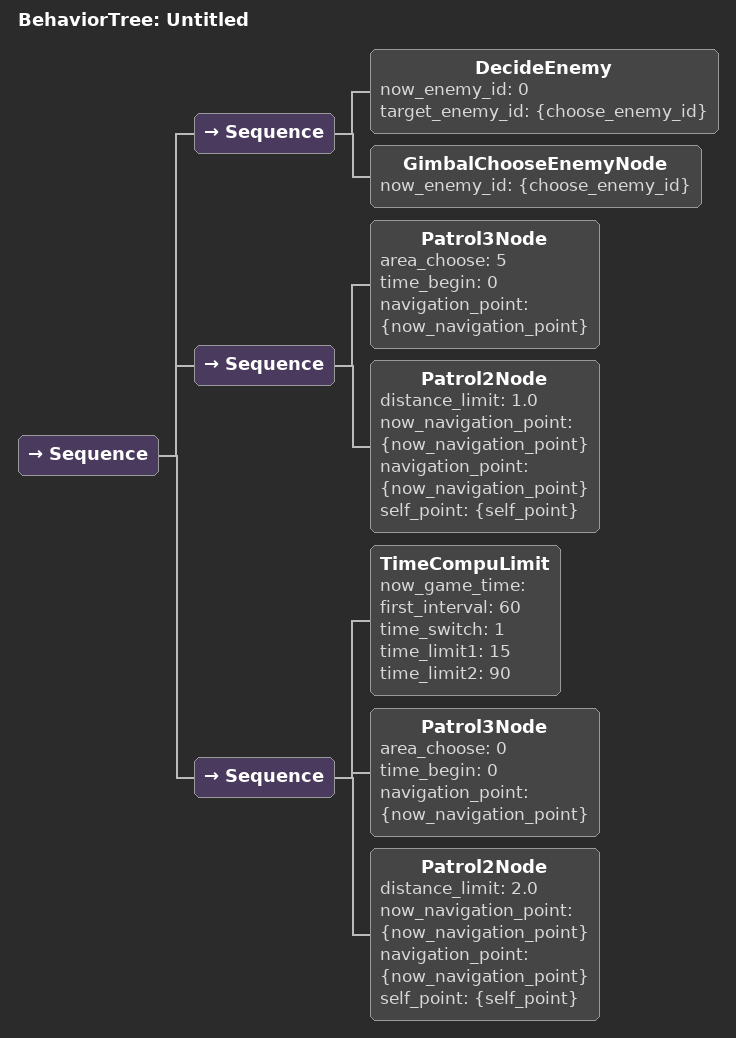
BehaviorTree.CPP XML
<?xml version="1.0" encoding="UTF-8"?>
<root BTCPP_format="4">
  <BehaviorTree ID="Untitled">
    <Sequence>
      <Sequence>
        <DecideEnemy now_enemy_id="0"
                     target_enemy_id="{choose_enemy_id}"/>
        <GimbalChooseEnemyNode now_enemy_id="{choose_enemy_id}"/>
      </Sequence>
      <Sequence>
        <Patrol3Node area_choose="5"
                     time_begin="0"
                     navigation_point="{now_navigation_point}"/>
        <Patrol2Node distance_limit="1.0"
                     now_navigation_point="{now_navigation_point}"
                     navigation_point="{now_navigation_point}"
                     self_point="{self_point}"/>
      </Sequence>
      <Sequence>
        <TimeCompuLimit now_game_time=""
                        first_interval="60"
                        time_switch="1"
                        time_limit1="15"
                        time_limit2="90"/>
        <Patrol3Node area_choose="0"
                     time_begin="0"
                     navigation_point="{now_navigation_point}"/>
        <Patrol2Node distance_limit="2.0"
                     now_navigation_point="{now_navigation_point}"
                     navigation_point="{now_navigation_point}"
                     self_point="{self_point}"/>
      </Sequence>
    </Sequence>
  </BehaviorTree>

</root>
